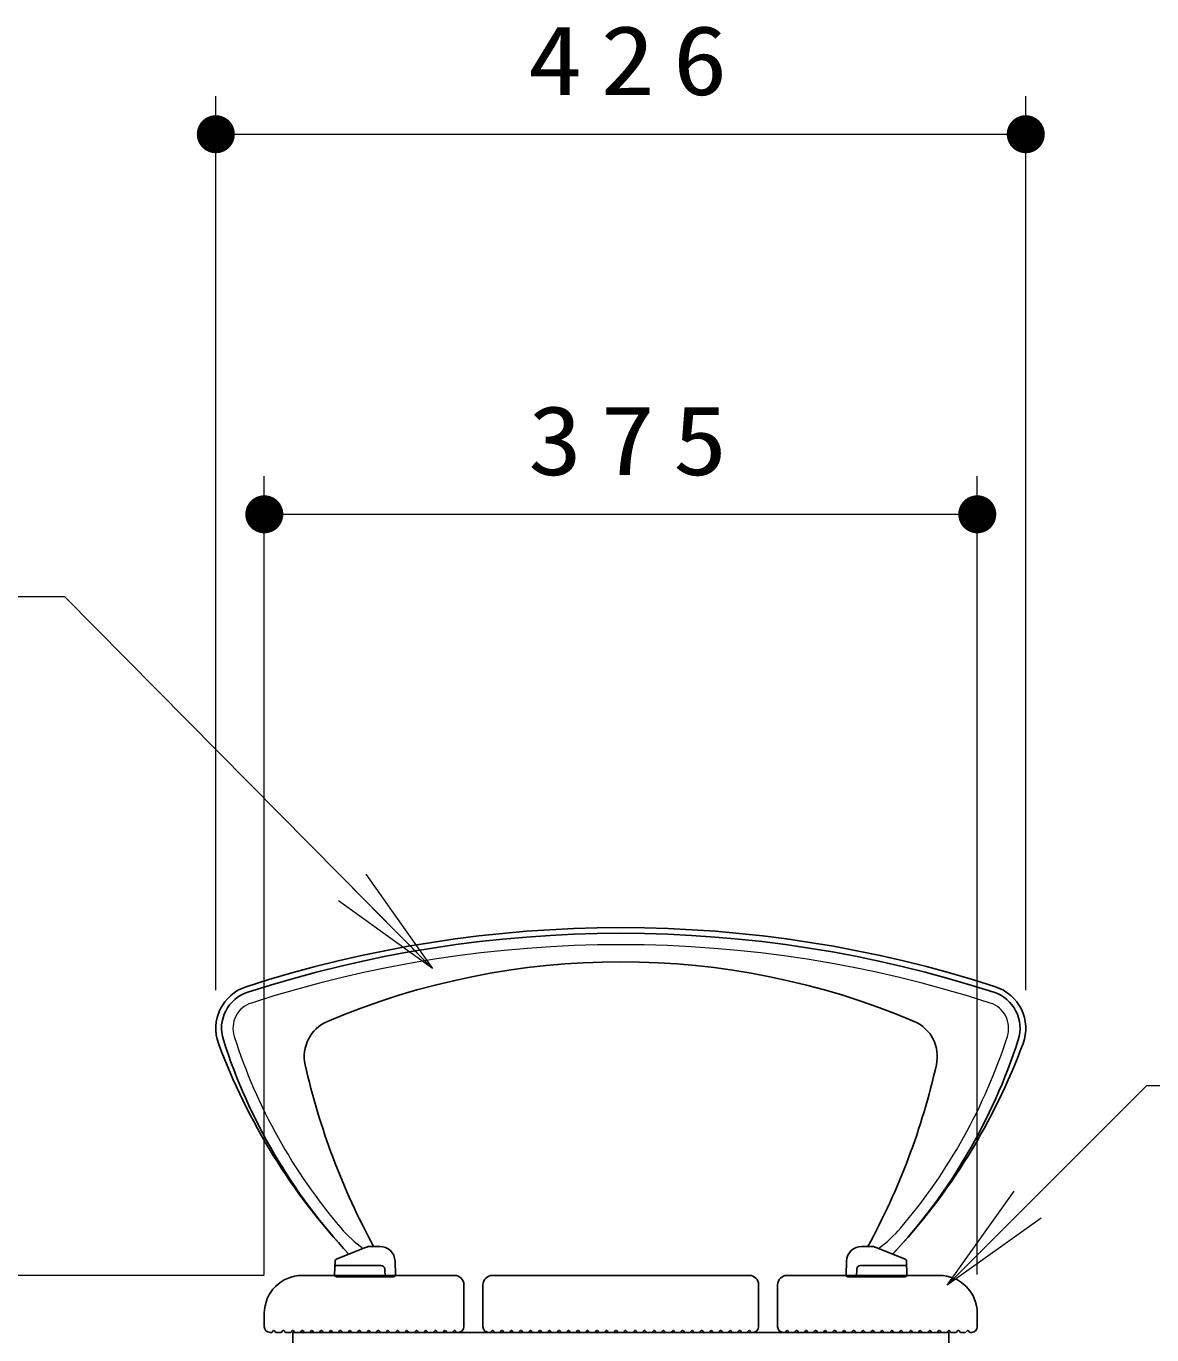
# Model space of a CAD drawing. Units: millimetres on the paper, scale 1:20. Extents: x -385 to 0, y 0 to 267.
# Drawn here: x -126.52 to -96.91, y 135.08 to 169.51 of the extents above; entities that cross this region are included whole.
import ezdxf

# ---------------------------------------------------------------- set-up
doc = ezdxf.new("R2010")
doc.units = ezdxf.units.MM
doc.layers.add('1_20', color=7, linetype='Continuous', lineweight=25)
doc.styles.add('ＭＳ ゴシック', font='')
doc.styles.get('ＭＳ ゴシック').set_extended_font_data('MS Gothic')

# ---------------------------------------------------------------- blocks, each defined once
blk = doc.blocks.new('filled_dot')
at = {"color": 0, "linetype": 'Continuous', "lineweight": -2, "const_width": 1.25}
blk.add_lwpolyline([(-0.625, 0, 1), (0.625, 0, 1)], format="xyb", close=True, dxfattribs=at)

msp = doc.modelspace()

# ---------------------------------------------------------------- linework, layer by layer
at = {"layer": '1_20', "lineweight": 13}
for p, q in [((-121.529, 144.14), (-121.529, 167.665)), ((-100.229, 144.14), (-100.229, 167.665)), ((-121.529, 166.665), (-100.229, 166.665)), ((-120.254, 136.665), (-120.254, 157.665)), ((-101.504, 136.665), (-101.504, 157.665)), ((-120.254, 156.665), (-101.504, 156.665)), ((-117.588, 147.198), (-115.835, 144.712)), ((-115.835, 144.712), (-117.943, 146.846)), ((-115.835, 144.712), (-118.299, 146.495)), ((-102.298, 136.379), (-100.53, 138.854)), ((-102.298, 136.379), (-100.176, 138.501)), ((-99.823, 138.147), (-102.298, 136.379)), ((-120.254, 136.64), (-131.879, 136.64))]:
    msp.add_line(p, q, dxfattribs=at)
at = {"layer": '1_20', "color": 110}
for p, q in [((-117.216, 137.403), (-117.445, 137.403)), ((-104.541, 137.403), (-104.313, 137.403)), ((-118.36, 137.065), (-117.594, 137.374)), ((-103.398, 137.065), (-104.163, 137.374)), ((-118.404, 136.654), (-118.391, 137.02)), ((-118.347, 136.903), (-117.186, 136.903)), ((-117.079, 136.603), (-117.086, 136.806)), ((-116.804, 136.654), (-116.816, 137.017)), ((-104.954, 136.654), (-104.941, 137.017)), ((-104.679, 136.603), (-104.672, 136.806)), ((-103.411, 136.903), (-104.572, 136.903)), ((-103.354, 136.654), (-103.367, 137.02)), ((-116.854, 136.603), (-118.354, 136.603)), ((-104.904, 136.603), (-103.404, 136.603))]:
    msp.add_line(p, q, dxfattribs=at)
at = {"layer": '1_20', "color": 3}
for p, q in [((-115.254, 136.64), (-119.254, 136.64)), ((-115.004, 135.29), (-115.004, 136.39)), ((-114.504, 136.39), (-114.504, 135.29)), ((-114.254, 136.64), (-107.504, 136.64)), ((-107.254, 136.39), (-107.254, 135.29)), ((-106.754, 135.29), (-106.754, 136.39)), ((-106.504, 136.64), (-102.504, 136.64)), ((-120.254, 135.64), (-120.254, 135.29)), ((-101.504, 135.64), (-101.504, 135.29)), ((-120.104, 135.14), (-120.06, 135.14)), ((-120.014, 135.186), (-120.06, 135.14)), ((-119.948, 135.14), (-119.993, 135.186)), ((-119.948, 135.14), (-119.81, 135.14)), ((-119.764, 135.186), (-119.81, 135.14)), ((-119.698, 135.14), (-119.743, 135.186)), ((-119.698, 135.14), (-119.56, 135.14)), ((-119.514, 135.186), (-119.56, 135.14)), ((-119.448, 135.14), (-119.493, 135.186)), ((-119.448, 135.14), (-119.31, 135.14)), ((-119.264, 135.186), (-119.31, 135.14)), ((-119.198, 135.14), (-119.243, 135.186)), ((-119.198, 135.14), (-119.06, 135.14)), ((-119.014, 135.186), (-119.06, 135.14)), ((-118.948, 135.14), (-118.993, 135.186)), ((-118.948, 135.14), (-118.81, 135.14)), ((-118.764, 135.186), (-118.81, 135.14)), ((-118.698, 135.14), (-118.743, 135.186)), ((-118.698, 135.14), (-118.56, 135.14)), ((-118.514, 135.186), (-118.56, 135.14)), ((-118.448, 135.14), (-118.493, 135.186)), ((-118.448, 135.14), (-118.31, 135.14)), ((-118.264, 135.186), (-118.31, 135.14)), ((-118.198, 135.14), (-118.243, 135.186)), ((-118.198, 135.14), (-118.06, 135.14)), ((-118.014, 135.186), (-118.06, 135.14)), ((-117.948, 135.14), (-117.993, 135.186)), ((-117.948, 135.14), (-117.81, 135.14)), ((-117.764, 135.186), (-117.81, 135.14)), ((-117.698, 135.14), (-117.743, 135.186)), ((-117.698, 135.14), (-117.629, 135.14)), ((-117.56, 135.14), (-117.629, 135.14)), ((-117.56, 135.14), (-117.514, 135.186)), ((-117.493, 135.186), (-117.448, 135.14)), ((-117.31, 135.14), (-117.448, 135.14)), ((-117.31, 135.14), (-117.264, 135.186)), ((-117.243, 135.186), (-117.198, 135.14)), ((-117.06, 135.14), (-117.198, 135.14)), ((-117.06, 135.14), (-117.014, 135.186)), ((-116.993, 135.186), (-116.948, 135.14)), ((-116.81, 135.14), (-116.948, 135.14)), ((-116.81, 135.14), (-116.764, 135.186)), ((-116.743, 135.186), (-116.698, 135.14)), ((-116.56, 135.14), (-116.698, 135.14)), ((-116.56, 135.14), (-116.514, 135.186)), ((-116.493, 135.186), (-116.448, 135.14)), ((-116.31, 135.14), (-116.448, 135.14)), ((-116.31, 135.14), (-116.264, 135.186)), ((-116.243, 135.186), (-116.198, 135.14)), ((-116.06, 135.14), (-116.198, 135.14)), ((-116.06, 135.14), (-116.014, 135.186)), ((-115.993, 135.186), (-115.948, 135.14)), ((-115.81, 135.14), (-115.948, 135.14)), ((-115.81, 135.14), (-115.764, 135.186)), ((-115.743, 135.186), (-115.698, 135.14)), ((-115.56, 135.14), (-115.698, 135.14)), ((-115.56, 135.14), (-115.514, 135.186)), ((-115.493, 135.186), (-115.448, 135.14)), ((-115.31, 135.14), (-115.448, 135.14)), ((-115.31, 135.14), (-115.264, 135.186)), ((-115.243, 135.186), (-115.198, 135.14)), ((-115.154, 135.14), (-115.198, 135.14)), ((-114.354, 135.14), (-114.31, 135.14)), ((-114.264, 135.186), (-114.31, 135.14)), ((-114.198, 135.14), (-114.243, 135.186)), ((-114.198, 135.14), (-114.06, 135.14)), ((-114.014, 135.186), (-114.06, 135.14)), ((-113.948, 135.14), (-113.993, 135.186)), ((-113.948, 135.14), (-113.81, 135.14)), ((-113.764, 135.186), (-113.81, 135.14)), ((-113.698, 135.14), (-113.743, 135.186)), ((-113.698, 135.14), (-113.56, 135.14)), ((-113.514, 135.186), (-113.56, 135.14)), ((-113.448, 135.14), (-113.493, 135.186)), ((-113.448, 135.14), (-113.31, 135.14)), ((-113.264, 135.186), (-113.31, 135.14)), ((-113.198, 135.14), (-113.243, 135.186)), ((-113.198, 135.14), (-113.06, 135.14)), ((-113.014, 135.186), (-113.06, 135.14)), ((-112.948, 135.14), (-112.993, 135.186)), ((-112.948, 135.14), (-112.81, 135.14)), ((-112.764, 135.186), (-112.81, 135.14)), ((-112.698, 135.14), (-112.743, 135.186)), ((-112.698, 135.14), (-112.56, 135.14)), ((-112.514, 135.186), (-112.56, 135.14)), ((-112.448, 135.14), (-112.493, 135.186)), ((-112.448, 135.14), (-112.31, 135.14)), ((-112.264, 135.186), (-112.31, 135.14)), ((-112.198, 135.14), (-112.243, 135.186)), ((-112.198, 135.14), (-112.06, 135.14)), ((-112.014, 135.186), (-112.06, 135.14)), ((-111.948, 135.14), (-111.993, 135.186)), ((-111.948, 135.14), (-111.81, 135.14)), ((-111.764, 135.186), (-111.81, 135.14)), ((-111.698, 135.14), (-111.743, 135.186)), ((-111.698, 135.14), (-111.56, 135.14)), ((-111.514, 135.186), (-111.56, 135.14)), ((-111.448, 135.14), (-111.493, 135.186)), ((-111.448, 135.14), (-111.31, 135.14)), ((-111.264, 135.186), (-111.31, 135.14)), ((-111.198, 135.14), (-111.243, 135.186)), ((-111.198, 135.14), (-111.06, 135.14)), ((-111.014, 135.186), (-111.06, 135.14)), ((-110.948, 135.14), (-110.993, 135.186)), ((-110.948, 135.14), (-110.879, 135.14)), ((-110.81, 135.14), (-110.879, 135.14)), ((-110.81, 135.14), (-110.764, 135.186)), ((-110.743, 135.186), (-110.698, 135.14)), ((-110.56, 135.14), (-110.698, 135.14)), ((-110.56, 135.14), (-110.514, 135.186)), ((-110.493, 135.186), (-110.448, 135.14)), ((-110.31, 135.14), (-110.448, 135.14)), ((-110.31, 135.14), (-110.264, 135.186)), ((-110.243, 135.186), (-110.198, 135.14)), ((-110.06, 135.14), (-110.198, 135.14)), ((-110.06, 135.14), (-110.014, 135.186)), ((-109.993, 135.186), (-109.948, 135.14)), ((-109.81, 135.14), (-109.948, 135.14)), ((-109.81, 135.14), (-109.764, 135.186)), ((-109.743, 135.186), (-109.698, 135.14)), ((-109.56, 135.14), (-109.698, 135.14)), ((-109.56, 135.14), (-109.514, 135.186)), ((-109.493, 135.186), (-109.448, 135.14)), ((-109.31, 135.14), (-109.448, 135.14)), ((-109.31, 135.14), (-109.264, 135.186)), ((-109.243, 135.186), (-109.198, 135.14)), ((-109.06, 135.14), (-109.198, 135.14)), ((-109.06, 135.14), (-109.014, 135.186)), ((-108.993, 135.186), (-108.948, 135.14)), ((-108.81, 135.14), (-108.948, 135.14)), ((-108.81, 135.14), (-108.764, 135.186)), ((-108.743, 135.186), (-108.698, 135.14)), ((-108.56, 135.14), (-108.698, 135.14)), ((-108.56, 135.14), (-108.514, 135.186)), ((-108.493, 135.186), (-108.448, 135.14)), ((-108.31, 135.14), (-108.448, 135.14)), ((-108.31, 135.14), (-108.264, 135.186)), ((-108.243, 135.186), (-108.198, 135.14)), ((-108.06, 135.14), (-108.198, 135.14)), ((-108.06, 135.14), (-108.014, 135.186)), ((-107.993, 135.186), (-107.948, 135.14)), ((-107.81, 135.14), (-107.948, 135.14)), ((-107.81, 135.14), (-107.764, 135.186)), ((-107.743, 135.186), (-107.698, 135.14)), ((-107.56, 135.14), (-107.698, 135.14)), ((-107.56, 135.14), (-107.514, 135.186)), ((-107.493, 135.186), (-107.448, 135.14)), ((-107.404, 135.14), (-107.448, 135.14)), ((-106.604, 135.14), (-106.56, 135.14)), ((-106.514, 135.186), (-106.56, 135.14)), ((-106.448, 135.14), (-106.493, 135.186)), ((-106.448, 135.14), (-106.31, 135.14)), ((-106.264, 135.186), (-106.31, 135.14)), ((-106.198, 135.14), (-106.243, 135.186)), ((-106.198, 135.14), (-106.06, 135.14)), ((-106.014, 135.186), (-106.06, 135.14)), ((-105.948, 135.14), (-105.993, 135.186)), ((-105.948, 135.14), (-105.81, 135.14)), ((-105.764, 135.186), (-105.81, 135.14)), ((-105.698, 135.14), (-105.743, 135.186)), ((-105.698, 135.14), (-105.56, 135.14)), ((-105.514, 135.186), (-105.56, 135.14)), ((-105.448, 135.14), (-105.493, 135.186)), ((-105.448, 135.14), (-105.31, 135.14)), ((-105.264, 135.186), (-105.31, 135.14)), ((-105.198, 135.14), (-105.243, 135.186)), ((-105.198, 135.14), (-105.06, 135.14)), ((-105.014, 135.186), (-105.06, 135.14)), ((-104.948, 135.14), (-104.993, 135.186)), ((-104.948, 135.14), (-104.81, 135.14)), ((-104.764, 135.186), (-104.81, 135.14)), ((-104.698, 135.14), (-104.743, 135.186)), ((-104.698, 135.14), (-104.56, 135.14)), ((-104.514, 135.186), (-104.56, 135.14)), ((-104.448, 135.14), (-104.493, 135.186)), ((-104.448, 135.14), (-104.31, 135.14)), ((-104.264, 135.186), (-104.31, 135.14)), ((-104.198, 135.14), (-104.243, 135.186)), ((-104.198, 135.14), (-104.129, 135.14)), ((-104.06, 135.14), (-104.129, 135.14)), ((-104.06, 135.14), (-104.014, 135.186)), ((-103.993, 135.186), (-103.948, 135.14)), ((-103.81, 135.14), (-103.948, 135.14)), ((-103.81, 135.14), (-103.764, 135.186)), ((-103.743, 135.186), (-103.698, 135.14)), ((-103.56, 135.14), (-103.698, 135.14)), ((-103.56, 135.14), (-103.514, 135.186)), ((-103.493, 135.186), (-103.448, 135.14)), ((-103.31, 135.14), (-103.448, 135.14)), ((-103.31, 135.14), (-103.264, 135.186)), ((-103.243, 135.186), (-103.198, 135.14)), ((-103.06, 135.14), (-103.198, 135.14)), ((-103.06, 135.14), (-103.014, 135.186)), ((-102.993, 135.186), (-102.948, 135.14)), ((-102.81, 135.14), (-102.948, 135.14)), ((-102.81, 135.14), (-102.764, 135.186)), ((-102.743, 135.186), (-102.698, 135.14)), ((-102.56, 135.14), (-102.698, 135.14)), ((-102.56, 135.14), (-102.514, 135.186)), ((-102.493, 135.186), (-102.448, 135.14)), ((-102.31, 135.14), (-102.448, 135.14)), ((-102.31, 135.14), (-102.264, 135.186)), ((-102.243, 135.186), (-102.198, 135.14)), ((-102.06, 135.14), (-102.198, 135.14)), ((-102.06, 135.14), (-102.014, 135.186)), ((-101.993, 135.186), (-101.948, 135.14)), ((-101.81, 135.14), (-101.948, 135.14)), ((-101.81, 135.14), (-101.764, 135.186)), ((-101.743, 135.186), (-101.698, 135.14)), ((-101.654, 135.14), (-101.698, 135.14))]:
    msp.add_line(p, q, dxfattribs=at)
at = {"layer": '1_20'}
for p, q in [((-119.504, 135.14), (-119.504, 134.84)), ((-119.504, 135.14), (-102.254, 135.14)), ((-102.254, 135.14), (-102.254, 134.84))]:
    msp.add_line(p, q, dxfattribs=at)
at = {"layer": '1_20', "lineweight": 13}
for points in [[(-115.835, 144.712), (-125.498, 154.49), (-152.827, 154.49)], [(-102.298, 136.379), (-97.045, 141.632), (-63.427, 141.632)]]:
    msp.add_lwpolyline(points, dxfattribs=at)
at = {"layer": '1_20', "color": 110}
for centre, radius, start, end in [((-110.879, 113.807), 31.983, 72.0547, 107.9453), ((-110.879, 113.807), 31.833, 72.0547, 107.9453), ((-110.879, 125.122), 19.768, 67.0316, 112.9684), ((-120.379, 143.14), 1.15, 107.9453, 200.3504), ((-120.379, 143.14), 1, 107.9453, 197.7947), ((-101.379, 143.14), 1, 342.2053, 72.0547), ((-101.379, 143.14), 1.15, 339.6496, 72.0547), ((-118.203, 142.402), 1, 112.9684, 192.6907), ((-103.555, 142.402), 1, 347.3093, 67.0316), ((-105.987, 148.478), 16.5, 200.3504, 223.1286), ((-107.049, 147.419), 15, 197.7947, 222.9483), ((-114.709, 147.419), 15, 317.0517, 342.2053), ((-115.771, 148.478), 16.5, 316.8714, 339.6496), ((-101.13, 146.247), 18.5, 192.6907, 208.5587), ((-120.627, 146.247), 18.5, 331.4413, 347.3093), ((-117.445, 137.003), 0.4, 90, 111.9703), ((-117.216, 137.003), 0.4, 2, 90), ((-104.541, 137.003), 0.4, 90, 178), ((-104.313, 137.003), 0.4, 68.0297, 90), ((-118.341, 137.018), 0.05, 111.9703, 178), ((-103.417, 137.018), 0.05, 2, 68.0297), ((-118.347, 136.853), 0.05, 90, 178), ((-117.186, 136.803), 0.1, 2, 90), ((-104.572, 136.803), 0.1, 90, 178), ((-103.411, 136.853), 0.05, 2, 90), ((-118.354, 136.653), 0.05, 178, 270), ((-116.854, 136.653), 0.05, 270, 2), ((-104.904, 136.653), 0.05, 178, 270), ((-103.404, 136.653), 0.05, 270, 2)]:
    msp.add_arc(centre, radius, start, end, dxfattribs=at)
at = {"layer": '1_20', "color": 110, "lineweight": 13}
for centre, radius, start, end in [((-110.879, 113.807), 31.533, 72.0547, 107.9453), ((-120.379, 143.14), 0.7, 107.9453, 197.7947), ((-101.379, 143.14), 0.7, 342.2053, 72.0547), ((-107.049, 147.419), 14.7, 197.7947, 220.4014), ((-114.709, 147.419), 14.7, 319.5986, 342.2053), ((-115.768, 139.997), 3.25, 220.4014, 234.5507), ((-105.99, 139.997), 3.25, 305.4493, 319.5986)]:
    msp.add_arc(centre, radius, start, end, dxfattribs=at)
at = {"layer": '1_20', "color": 3}
for centre, radius, start, end in [((-119.254, 135.64), 1, 90, 180), ((-115.254, 136.39), 0.25, 0, 90), ((-114.254, 136.39), 0.25, 90, 180), ((-107.504, 136.39), 0.25, 0, 90), ((-106.504, 136.39), 0.25, 90, 180), ((-102.504, 135.64), 1, 0, 90), ((-120.104, 135.29), 0.15, 180, 270), ((-120.004, 135.175), 0.015, 45, 135), ((-119.754, 135.175), 0.015, 45, 135), ((-119.504, 135.175), 0.015, 45, 135), ((-119.254, 135.175), 0.015, 45, 135), ((-119.004, 135.175), 0.015, 45, 135), ((-118.754, 135.175), 0.015, 45, 135), ((-118.504, 135.175), 0.015, 45, 135), ((-118.254, 135.175), 0.015, 45, 135), ((-118.004, 135.175), 0.015, 45, 135), ((-117.754, 135.175), 0.015, 45, 135), ((-117.504, 135.175), 0.015, 45, 135), ((-117.504, 135.175), 0.015, 45, 135), ((-117.254, 135.175), 0.015, 45, 135), ((-117.004, 135.175), 0.015, 45, 135), ((-116.754, 135.175), 0.015, 45, 135), ((-116.504, 135.175), 0.015, 45, 135), ((-116.254, 135.175), 0.015, 45, 135), ((-116.004, 135.175), 0.015, 45, 135), ((-115.754, 135.175), 0.015, 45, 135), ((-115.504, 135.175), 0.015, 45, 135), ((-115.254, 135.175), 0.015, 45, 135), ((-115.154, 135.29), 0.15, 270, 0), ((-114.354, 135.29), 0.15, 180, 270), ((-114.254, 135.175), 0.015, 45, 135), ((-114.004, 135.175), 0.015, 45, 135), ((-113.754, 135.175), 0.015, 45, 135), ((-113.504, 135.175), 0.015, 45, 135), ((-113.254, 135.175), 0.015, 45, 135), ((-113.004, 135.175), 0.015, 45, 135), ((-112.754, 135.175), 0.015, 45, 135), ((-112.504, 135.175), 0.015, 45, 135), ((-112.254, 135.175), 0.015, 45, 135), ((-112.004, 135.175), 0.015, 45, 135), ((-111.754, 135.175), 0.015, 45, 135), ((-111.504, 135.175), 0.015, 45, 135), ((-111.254, 135.175), 0.015, 45, 135), ((-111.004, 135.175), 0.015, 45, 135), ((-110.754, 135.175), 0.015, 45, 135), ((-110.754, 135.175), 0.015, 45, 135), ((-110.504, 135.175), 0.015, 45, 135), ((-110.254, 135.175), 0.015, 45, 135), ((-110.004, 135.175), 0.015, 45, 135), ((-109.754, 135.175), 0.015, 45, 135), ((-109.504, 135.175), 0.015, 45, 135), ((-109.254, 135.175), 0.015, 45, 135), ((-109.004, 135.175), 0.015, 45, 135), ((-108.754, 135.175), 0.015, 45, 135), ((-108.504, 135.175), 0.015, 45, 135), ((-108.254, 135.175), 0.015, 45, 135), ((-108.004, 135.175), 0.015, 45, 135), ((-107.754, 135.175), 0.015, 45, 135), ((-107.504, 135.175), 0.015, 45, 135), ((-107.404, 135.29), 0.15, 270, 0), ((-106.604, 135.29), 0.15, 180, 270), ((-106.504, 135.175), 0.015, 45, 135), ((-106.254, 135.175), 0.015, 45, 135), ((-106.004, 135.175), 0.015, 45, 135), ((-105.754, 135.175), 0.015, 45, 135), ((-105.504, 135.175), 0.015, 45, 135), ((-105.254, 135.175), 0.015, 45, 135), ((-105.004, 135.175), 0.015, 45, 135), ((-104.754, 135.175), 0.015, 45, 135), ((-104.504, 135.175), 0.015, 45, 135), ((-104.254, 135.175), 0.015, 45, 135), ((-104.254, 135.175), 0.015, 45, 135), ((-104.004, 135.175), 0.015, 45, 135), ((-103.754, 135.175), 0.015, 45, 135), ((-103.504, 135.175), 0.015, 45, 135), ((-103.254, 135.175), 0.015, 45, 135), ((-103.004, 135.175), 0.015, 45, 135), ((-102.754, 135.175), 0.015, 45, 135), ((-102.504, 135.175), 0.015, 45, 135), ((-102.254, 135.175), 0.015, 45, 135), ((-102.004, 135.175), 0.015, 45, 135), ((-101.754, 135.175), 0.015, 45, 135), ((-101.654, 135.29), 0.15, 270, 0)]:
    msp.add_arc(centre, radius, start, end, dxfattribs=at)

# ---------------------------------------------------------------- block references
at = {"layer": '1_20', "lineweight": 13, "xscale": 0.4, "yscale": 0.4}
for p in [(-121.529, 166.665), (-120.254, 156.665)]:
    msp.add_blockref('filled_dot', p, dxfattribs=at)
at = {"layer": '1_20', "lineweight": 13, "xscale": 0.4, "yscale": 0.4, "rotation": 180}
for p in [(-100.229, 166.665), (-101.504, 156.665)]:
    msp.add_blockref('filled_dot', p, dxfattribs=at)

# ---------------------------------------------------------------- texts
at = {"layer": '1_20', "char_height": 1.833, "attachment_point": 8, "style": 'ＭＳ ゴシック'}
for s, insert in [('\\T1.33;\\W1.15;426', (-110.462, 167.665)), ('\\T1.33;\\W1.15;375', (-110.462, 157.665))]:
    msp.add_mtext(s, dxfattribs=dict(at, insert=insert))

doc.saveas('drawing.dxf')
